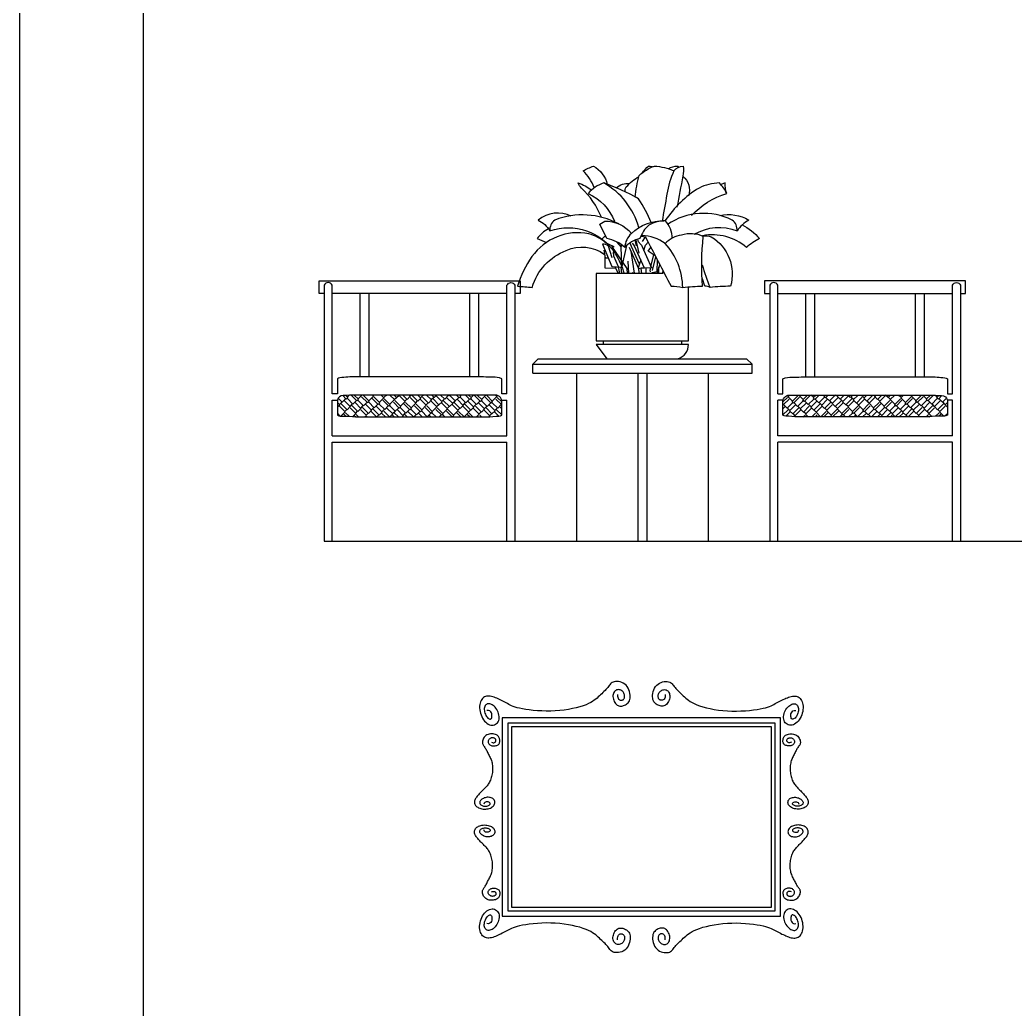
# Model space of a CAD drawing. Header units: inches. Extents: x 10 to 52.5, y 12.2 to 37.
# Drawn here: x 31.502 to 34.224, y 15.698 to 18.404 of the extents above; entities that cross this region are included whole.
import ezdxf

# ---------------------------------------------------------------- set-up
doc = ezdxf.new("R2010")
doc.units = ezdxf.units.IN
doc.header["$MEASUREMENT"] = 0
for name, color, linetype in [('02', 2, 'Continuous'), ('1', 1, 'Continuous'), ('8', 8, 'Continuous'), ('kadrbm', 4, 'Continuous')]:
    doc.layers.add(name, color=color, linetype=linetype)

# ---------------------------------------------------------------- blocks, each defined once
blk = doc.blocks.new('kadrbm')
at = {"layer": 'kadrbm', "color": 4}
blk.add_lwpolyline([(0, 0), (0, 24.7972), (21, 24.7972), (21, 0), (0, 0)], close=True, dxfattribs=at)
blk.add_lwpolyline([(20.6631, 0.3257), (20.6631, 24.4603), (0.3369, 24.4603), (0.3369, 0.3257), (20.6631, 0.3257)], dxfattribs=at)

msp = doc.modelspace()

# ---------------------------------------------------------------- hatches: boundary and pattern name
at = {"layer": '8'}
h = msp.add_hatch(dxfattribs=at)
h.set_pattern_fill('AR-RSHKE', color=256, scale=0.002, angle=45, style=0)
h.set_pattern_definition([(45, (126.287487, 15.887336), (0.019091883, 0.0530330086), [0.012, -0.01, 0.014, -0.006, 0.018, -0.008]), (45, (126.295265, 15.896528), (0.019091883, 0.0530330086), [0.01, -0.038, 0.008, -0.012]), (45, (126.314004, 15.91173), (0.019091883, 0.0530330086), [0.006, -0.062]), (135, (126.287487, 15.887336), (-0.028991378, 0.0049497475), [0.023, -0.073]), (135, (126.295972, 15.895821), (-0.028991378, 0.0049497475), [0.0225, -0.0735]), (135, (126.303043, 15.902892), (-0.028991378, 0.0049497475), [0.021, -0.075]), (135, (126.314004, 15.91173), (-0.028991378, 0.0049497475), [0.023, -0.073]), (135, (126.318246, 15.915973), (-0.028991378, 0.0049497475), [0.023, -0.073]), (135, (126.329914, 15.929762), (-0.028991378, 0.0049497475), [0.022, -0.074])])
h.paths.add_polyline_path([(32.77, 17.318, 0.031459), (32.8042, 17.3197, 0.126293), (32.82, 17.323), (32.82, 17.3642, 0.401964), (32.795, 17.3772), (32.77, 17.3778), (32.4202, 17.3778, 0.015625), (32.386, 17.3763, 0.392327), (32.3702, 17.3642), (32.3702, 17.323, 0.126293), (32.386, 17.3197, -0.047546), (32.4202, 17.318), (32.4852, 17.318)])
h = msp.add_hatch(dxfattribs=at)
h.set_pattern_fill('AR-RSHKE', color=256, scale=0.002, angle=45, style=0)
h.set_pattern_definition([(135, (-59.878513, 15.887336), (-0.019091883, 0.0530330086), [0.012, -0.01, 0.014, -0.006, 0.018, -0.008]), (135, (-59.88629, 15.896528), (-0.019091883, 0.0530330086), [0.01, -0.038, 0.008, -0.012]), (135, (-59.90503, 15.91173), (-0.019091883, 0.0530330086), [0.006, -0.062]), (45, (-59.878513, 15.887336), (0.028991378, 0.0049497475), [0.023, -0.073]), (45, (-59.886998, 15.895821), (0.028991378, 0.0049497475), [0.0225, -0.0735]), (45, (-59.89407, 15.902892), (0.028991378, 0.0049497475), [0.021, -0.075]), (45, (-59.90503, 15.91173), (0.028991378, 0.0049497475), [0.023, -0.073]), (45, (-59.909272, 15.915973), (0.028991378, 0.0049497475), [0.023, -0.073]), (45, (-59.92094, 15.929762), (0.028991378, 0.0049497475), [0.022, -0.074])])
h.paths.add_polyline_path([(33.9238, 17.318), (33.9888, 17.318, -0.047546), (34.023, 17.3197, 0.126293), (34.0388, 17.323), (34.0388, 17.3642, 0.392327), (34.023, 17.3763, 0.015625), (33.9888, 17.3778), (33.639, 17.3778), (33.614, 17.3772, 0.401964), (33.589, 17.3642), (33.589, 17.323, 0.126293), (33.6048, 17.3197, 0.031459), (33.639, 17.318)])

# ---------------------------------------------------------------- linework, layer by layer
at = {"layer": '02'}
for p, q in [((33.1938, 17.7967), (33.1922, 17.8041)), ((33.2126, 17.8108), (33.2036, 17.7981)), ((33.1702, 17.7944), (33.1761, 17.7804)), ((33.1964, 17.7357), (33.1746, 17.784)), ((33.1763, 17.7929), (33.1829, 17.7853)), ((33.2103, 17.7249), (33.1829, 17.7853)), ((33.1841, 17.8011), (33.1877, 17.7859)), ((33.1867, 17.8011), (33.1947, 17.7659)), ((33.2034, 17.7103), (33.2015, 17.7241)), ((32.4326, 17.4276), (32.4326, 17.6554)), ((32.4576, 17.4276), (32.4576, 17.6554)), ((32.7326, 17.4276), (32.7326, 17.6554)), ((32.7576, 17.4276), (32.7576, 17.6554)), ((33.6514, 17.4276), (33.6514, 17.6554)), ((33.6764, 17.4276), (33.6764, 17.6554)), ((33.9514, 17.4276), (33.9514, 17.6554)), ((33.9764, 17.4276), (33.9764, 17.6554)), ((33.0978, 17.5163), (33.0978, 17.526)), ((33.3112, 17.526), (33.3112, 17.5163)), ((32.9195, 17.4773), (32.9045, 17.4623)), ((32.9195, 17.4773), (33.4895, 17.4773)), ((33.5045, 17.4623), (33.4895, 17.4773)), ((32.9045, 17.4623), (33.5045, 17.4623)), ((32.9045, 17.4373), (32.9045, 17.4623)), ((33.5045, 17.4373), (33.5045, 17.4623)), ((32.9045, 17.4373), (33.5045, 17.4373)), ((33.0245, 17.4373), (33.0245, 16.9778)), ((33.1925, 17.4373), (33.1925, 16.9778)), ((33.2165, 17.4373), (33.2165, 16.9778)), ((33.3845, 17.4373), (33.3845, 16.9778)), ((32.356, 17.3642), (32.3702, 17.3642)), ((32.82, 17.3642), (32.8342, 17.3642)), ((33.589, 17.3642), (33.5748, 17.3642)), ((34.053, 17.3642), (34.0388, 17.3642)), ((32.356, 17.2666), (32.8342, 17.2666)), ((34.053, 17.2666), (33.5748, 17.2666)), ((32.356, 17.2492), (32.8342, 17.2492)), ((34.053, 17.2492), (33.5748, 17.2492))]:
    msp.add_line(p, q, dxfattribs=at)
for points in [[(33.0731, 17.9453, 0.097118), (33.0425, 17.9915, -0.027491), (33.0704, 18.0042, -0.214298), (33.1086, 17.9542, 4.426627)], [(33.1848, 17.9191, -0.04236), (33.196, 17.9784, -0.103023), (33.2375, 18.0042, -0.079013), (33.2908, 17.9915, -0.220368), (33.3165, 18.0042, -0.087113), (33.3154, 17.9768, 0.003787), (33.2992, 17.8921, 25.1617)], [(33.2036, 17.985, -0.067123), (33.2213, 18.0042, -0.031944), (33.2344, 18.0023)], [(33.2755, 17.9969, -0.120546), (33.3003, 18.0042, -0.807372), (33.3014, 18.0002, 0.038825)], [(33.1582, 17.9326, -0.233094), (33.1605, 17.9472, -0.08596), (33.1955, 17.9755, 1.114338)], [(33.2908, 17.9915, 0.064471), (33.2714, 17.9269, -0.006019), (33.2584, 17.8537, -0.007995)], [(33.3154, 17.9768, -0.302655), (33.3311, 17.9231, -1.802764)], [(33.0923, 17.8643, 0.108715), (33.0378, 17.944, -0.130874), (33.029, 17.958, -0.086562), (33.0649, 17.9385, 0.249348)], [(33.2289, 17.8496, 0.049551), (33.1941, 17.9143, 0.046731), (33.0989, 17.958, 0.134503), (33.0564, 17.9295, -0.191093), (33.1282, 17.8532, -0.941972)], [(33.1331, 17.9445, -0.221606), (33.169, 17.9561, -0.221606)], [(33.3389, 17.8687, -0.130581), (33.4352, 17.9295, 0.071126), (33.4155, 17.958, 0.115374), (33.3596, 17.944, 0.11206), (33.2673, 17.8549, -0.092752)], [(33.4352, 17.9295, -0.100028), (33.4313, 17.958), (33.4199, 17.954)], [(33.0098, 17.867, 0.289827), (32.9192, 17.8566, -0.144007), (32.9513, 17.8267, -0.252484)], [(33.1398, 17.8461, 0.215719), (32.9648, 17.8566, 0.250339), (32.9513, 17.8267, -0.351444), (33.1299, 17.765, -0.070555), (33.1544, 17.7103, -1.379477)], [(33.3463, 17.8176, -0.234846), (33.4637, 17.8267, 0.255788), (33.4504, 17.8566, 0.267176), (33.2736, 17.8448, 0.751727)], [(33.4161, 17.8692, -0.186322), (33.496, 17.8566, 0.121706), (33.4637, 17.8267)], [(32.9473, 17.8324, 0.117559), (32.9167, 17.8057, -0.048429), (32.9416, 17.7951, -0.048429)], [(33.2863, 17.8062, 0.175324), (33.2673, 17.8549, 0.123902), (33.2223, 17.8425, 0.139223), (33.1976, 17.8057, 0.151556), (33.1563, 17.7815, 0.148218), (33.1077, 17.8057), (33.0879, 17.8454), (33.1014, 17.8539, -0.22625), (33.1744, 17.8201, -0.198264), (33.2646, 17.8545, 145.692278)], [(33.4772, 17.8431, -0.107279), (33.5249, 17.8057, 0.070153), (33.4894, 17.7815, 0.228072), (33.3693, 17.8138, 7.158764)], [(33.1039, 17.7943, 0.109188), (33.0585, 17.819, 0.297604), (32.9025, 17.7564, 0.080538), (32.8633, 17.6755, -0.014048), (32.9034, 17.6721, -0.236059), (32.9962, 17.7734, -0.270485), (33.1012, 17.7627, -1.696164)], [(33.0942, 17.8051, -0.054719), (33.1037, 17.8134, -1.913558)], [(33.2023, 17.8127), (33.2128, 17.8108, 0.001896), (33.2832, 17.6755, -0.080823), (33.315, 17.6721, -0.028625), (33.3691, 17.6755, -0.047915), (33.3712, 17.8115, 0.190915), (33.3117, 17.815, 0.175855), (33.2671, 17.7924, 0.138664), (33.2034, 17.8144, 1.071374)], [(33.3693, 17.8138, -0.06374), (33.3931, 17.8108, -0.338452), (33.4455, 17.6755, 0.023718), (33.3896, 17.6721, 0.152127), (33.3756, 17.6755), (33.3686, 17.6953)], [(33.1117, 17.7855, 0.188791), (33.0955, 17.7905), (33.121, 17.7297), (33.1461, 17.7278)], [(32.356, 17.3814), (32.356, 17.6788, 0.605542), (32.3342, 17.6788), (32.3342, 16.9778)], [(32.8342, 17.3814), (32.8342, 17.6788, -0.605542), (32.856, 17.6788), (32.856, 16.9778)], [(33.5748, 17.3814), (33.5748, 17.6788, 0.605542), (33.553, 17.6788), (33.553, 16.9778)], [(34.053, 17.3814), (34.053, 17.6788, -0.605542), (34.0748, 17.6788), (34.0748, 16.9778)], [(33.3015, 17.4773, 0.337339), (33.3307, 17.5163), (33.0784, 17.5163), (33.1075, 17.4773)], [(32.8342, 17.3814), (32.82, 17.3814), (32.82, 17.4226, 0.126293), (32.795, 17.4268, -0.058466), (32.77, 17.4276), (32.4202, 17.4276, 0.032775), (32.3768, 17.425, 0.112171), (32.3702, 17.4226), (32.3702, 17.3814), (32.356, 17.3814)], [(33.5748, 17.3814), (33.589, 17.3814), (33.589, 17.4226, -0.126293), (33.614, 17.4268, 0.058466), (33.639, 17.4276), (33.9888, 17.4276, -0.032775), (34.0322, 17.425, -0.112171), (34.0388, 17.4226), (34.0388, 17.3814), (34.053, 17.3814)], [(32.82, 17.3642, 0.401964), (32.795, 17.3772), (32.77, 17.3778), (32.4202, 17.3778, 0.015625), (32.386, 17.3763, 0.392327), (32.3702, 17.3642)], [(33.589, 17.3642, -0.401964), (33.614, 17.3772), (33.639, 17.3778), (33.9888, 17.3778, -0.015625), (34.023, 17.3763, -0.392327), (34.0388, 17.3642)], [(32.3702, 17.3642), (32.3702, 17.323, 0.126293), (32.386, 17.3197, -0.047546), (32.4202, 17.318), (32.77, 17.318)], [(32.77, 17.318, 0.031459), (32.8042, 17.3197, 0.126293), (32.82, 17.323), (32.82, 17.3642)], [(33.9888, 17.318), (33.639, 17.318, -0.031459), (33.6048, 17.3197, -0.126293), (33.589, 17.323), (33.589, 17.3642)], [(34.0388, 17.3642), (34.0388, 17.323, -0.126293), (34.023, 17.3197, 0.047546), (33.9888, 17.318)]]:
    msp.add_lwpolyline(points, format="xyb", dxfattribs=at)
for points in [[(33.1027, 17.7954), (33.125, 17.7849), (33.1276, 17.7823)], [(33.1219, 17.7528), (33.1117, 17.7855)], [(33.1641, 17.7103), (33.163, 17.724), (33.1214, 17.7855)], [(33.1335, 17.7973), (33.1468, 17.7823)], [(33.148, 17.7259), (33.1468, 17.7849), (33.1487, 17.788)], [(33.148, 17.7259), (33.1617, 17.7867)], [(33.1681, 17.7821), (33.1932, 17.726)], [(33.1922, 17.7984), (33.2019, 17.7878), (33.2297, 17.726), (33.2103, 17.7249), (33.2012, 17.7251), (33.1936, 17.723)], [(33.2086, 17.773), (33.2133, 17.7878), (33.2204, 17.7962)], [(33.2399, 17.7583), (33.2202, 17.7713), (33.2278, 17.7817)], [(33.0993, 17.7745), (33.1027, 17.7536), (33.1111, 17.7534)], [(33.1018, 17.7601), (33.1018, 17.726), (33.1314, 17.7249)], [(33.143, 17.7103), (33.139, 17.7285), (33.1267, 17.7578), (33.1255, 17.7697)], [(33.1729, 17.7716), (33.1818, 17.7116), (33.177, 17.7118)], [(33.2281, 17.7291), (33.2361, 17.7616), (33.2375, 17.7631)], [(33.2319, 17.7184), (33.2414, 17.7555)], [(33.1295, 17.7291), (33.1385, 17.7103)], [(33.148, 17.7103), (33.1461, 17.7278)], [(33.1675, 17.7103), (33.1654, 17.7439)], [(33.2002, 17.7473), (33.1932, 17.726), (33.1957, 17.7103)], [(33.2152, 17.7103), (33.2152, 17.7251)], [(33.2264, 17.7149), (33.2259, 17.7196), (33.2274, 17.7259)], [(33.2314, 17.7103), (33.2316, 17.7131), (33.2454, 17.7154), (33.246, 17.7466)], [(33.2454, 17.7103), (33.2527, 17.734)], [(33.25, 17.7103), (33.2494, 17.7276)], [(33.2618, 17.7103), (33.0784, 17.7103), (33.0784, 17.526), (33.3307, 17.526), (33.3307, 17.6738)], [(33.2599, 17.7103), (33.2612, 17.7177)], [(32.3342, 17.6554), (32.3202, 17.6554), (32.3202, 17.6902), (32.87, 17.6902)], [(32.87, 17.6902), (32.87, 17.6554), (32.856, 17.6554)], [(34.0888, 17.6902), (33.539, 17.6902), (33.539, 17.6554), (33.553, 17.6554)], [(34.0748, 17.6554), (34.0888, 17.6554), (34.0888, 17.6902)], [(32.8342, 17.6554), (32.356, 17.6554)], [(33.5748, 17.6554), (34.053, 17.6554)], [(32.356, 17.2666), (32.356, 17.3642)], [(32.8342, 17.2666), (32.8342, 17.3642)], [(33.5748, 17.2666), (33.5748, 17.3642)], [(34.053, 17.2666), (34.053, 17.3642)], [(32.356, 16.9778), (32.356, 17.2492)], [(32.8342, 16.9778), (32.8342, 17.2492)], [(33.5748, 16.9778), (33.5748, 17.2492)], [(34.053, 16.9778), (34.053, 17.2492)], [(33.1367, 16.5589), (33.1366, 16.5546), (33.137, 16.5511), (33.1379, 16.5484), (33.1391, 16.5463), (33.1407, 16.5448), (33.1424, 16.5438), (33.1441, 16.5433), (33.1459, 16.543), (33.1476, 16.543), (33.1491, 16.5433), (33.1506, 16.5438), (33.1518, 16.5445), (33.153, 16.5455), (33.1539, 16.5466), (33.1547, 16.548), (33.1553, 16.5497), (33.1557, 16.5515), (33.1559, 16.5535), (33.1559, 16.5556), (33.1556, 16.5578), (33.155, 16.5599), (33.1542, 16.5621), (33.1531, 16.5641), (33.1517, 16.566), (33.1499, 16.5677), (33.1479, 16.5691), (33.1457, 16.5703), (33.1434, 16.5712), (33.141, 16.5718), (33.1385, 16.572), (33.1361, 16.5718), (33.1338, 16.5712), (33.1316, 16.5701), (33.1297, 16.5686), (33.128, 16.5667), (33.1265, 16.5644), (33.1254, 16.5619), (33.1245, 16.5591), (33.1241, 16.5561), (33.124, 16.5529), (33.1243, 16.5496), (33.1251, 16.5463), (33.1262, 16.543), (33.1276, 16.5398), (33.1293, 16.5368), (33.1312, 16.5341), (33.1333, 16.5318), (33.1355, 16.5299), (33.1379, 16.5285), (33.1403, 16.5275), (33.1428, 16.5271), (33.1454, 16.527), (33.148, 16.5272), (33.1507, 16.5278), (33.1533, 16.5286), (33.1559, 16.5297), (33.1585, 16.5309), (33.1609, 16.5324), (33.1633, 16.5341), (33.1654, 16.5362), (33.1673, 16.5386), (33.1689, 16.5414), (33.1701, 16.5446), (33.1709, 16.5483), (33.1712, 16.5525), (33.1711, 16.5571), (33.1705, 16.5619), (33.1694, 16.5668), (33.1678, 16.5716), (33.1657, 16.5762), (33.1631, 16.5805), (33.1599, 16.5842), (33.1563, 16.5874), (33.1523, 16.5899), (33.148, 16.5918), (33.1436, 16.5932), (33.1392, 16.594), (33.135, 16.5944), (33.131, 16.5942), (33.1274, 16.5937), (33.1244, 16.5927), (33.1218, 16.5913), (33.1195, 16.5896), (33.1175, 16.5876), (33.1156, 16.5854), (33.1137, 16.5831), (33.1118, 16.5805), (33.1098, 16.5779), (33.1075, 16.5752), (33.105, 16.5725), (33.1023, 16.5697), (33.0994, 16.5668), (33.0965, 16.5639), (33.0934, 16.561), (33.0902, 16.558), (33.0871, 16.555), (33.0839, 16.552), (33.0806, 16.5489), (33.077, 16.5459), (33.073, 16.5428), (33.0685, 16.5397), (33.0633, 16.5367), (33.0573, 16.5337), (33.0504, 16.5307), (33.0424, 16.5278), (33.0335, 16.525), (33.0238, 16.5224), (33.0134, 16.5201), (33.0023, 16.5179), (32.9907, 16.5162), (32.9787, 16.5148), (32.9664, 16.5138), (32.954, 16.5133), (32.9415, 16.5133), (32.9293, 16.5136), (32.9173, 16.5143), (32.9059, 16.5153), (32.8952, 16.5165), (32.8853, 16.5179), (32.8765, 16.5194), (32.8688, 16.521), (32.8621, 16.5226), (32.8564, 16.5244), (32.8514, 16.5262), (32.8469, 16.528), (32.8429, 16.5299), (32.8392, 16.5318), (32.8356, 16.5337), (32.832, 16.5357), (32.8283, 16.5376), (32.8246, 16.5396), (32.8209, 16.5415), (32.8173, 16.5433), (32.8136, 16.5451), (32.8099, 16.5469), (32.8062, 16.5485), (32.8025, 16.55), (32.7989, 16.5514), (32.7953, 16.5526), (32.7918, 16.5535), (32.7883, 16.5542), (32.7849, 16.5545), (32.7816, 16.5545), (32.7785, 16.5541), (32.7755, 16.5532), (32.7726, 16.5519), (32.7699, 16.5501), (32.7675, 16.548), (32.7653, 16.5454), (32.7634, 16.5424), (32.7618, 16.539), (32.7606, 16.5353), (32.7598, 16.5311), (32.7594, 16.5267), (32.7594, 16.522), (32.7597, 16.5172), (32.7605, 16.5124), (32.7616, 16.5075), (32.7631, 16.5028), (32.765, 16.4982), (32.7673, 16.4938), (32.7699, 16.4898), (32.7728, 16.4862), (32.7759, 16.4829), (32.7792, 16.4801), (32.7826, 16.4779), (32.7861, 16.4762), (32.7896, 16.4751), (32.7932, 16.4747), (32.7966, 16.475), (32.7999, 16.4758), (32.8029, 16.4772), (32.8057, 16.4791), (32.8081, 16.4815), (32.8101, 16.4843), (32.8116, 16.4874), (32.8125, 16.4909), (32.8129, 16.4946), (32.8129, 16.4985), (32.8123, 16.5024), (32.8114, 16.5064), (32.8101, 16.5104), (32.8084, 16.5142), (32.8064, 16.5178), (32.8041, 16.5211), (32.8015, 16.5241), (32.7988, 16.5267), (32.796, 16.529), (32.7932, 16.5308), (32.7903, 16.5322), (32.7875, 16.5331), (32.7848, 16.5335), (32.7823, 16.5334), (32.78, 16.5328), (32.778, 16.5317), (32.7762, 16.5302), (32.7747, 16.5283), (32.7735, 16.526), (32.7726, 16.5235), (32.7721, 16.5207), (32.772, 16.5176), (32.7723, 16.5144), (32.7729, 16.5111), (32.7738, 16.5078), (32.775, 16.5046), (32.7763, 16.5016), (32.7779, 16.4989), (32.7796, 16.4964), (32.7815, 16.4944), (32.7834, 16.4929), (32.7853, 16.4918), (32.7872, 16.4913), (32.7889, 16.4914), (32.7904, 16.4921), (32.7916, 16.4935), (32.7925, 16.4957), (32.793, 16.4985), (32.7931, 16.5019), (32.7926, 16.5054), (32.7915, 16.5088), (32.7897, 16.5117), (32.7871, 16.514), (32.7837, 16.5152), (32.7795, 16.5151)], [(33.2669, 16.5589), (33.2671, 16.5546), (33.2666, 16.5511), (33.2657, 16.5484), (33.2645, 16.5463), (33.263, 16.5448), (33.2613, 16.5438), (33.2595, 16.5433), (33.2577, 16.543), (33.256, 16.543), (33.2545, 16.5433), (33.2531, 16.5438), (33.2518, 16.5445), (33.2507, 16.5455), (33.2497, 16.5466), (33.2489, 16.548), (33.2483, 16.5497), (33.2479, 16.5515), (33.2477, 16.5535), (33.2477, 16.5556), (33.248, 16.5578), (33.2486, 16.5599), (33.2494, 16.5621), (33.2505, 16.5641), (33.2519, 16.566), (33.2537, 16.5677), (33.2557, 16.5691), (33.2579, 16.5703), (33.2602, 16.5712), (33.2627, 16.5718), (33.2651, 16.572), (33.2675, 16.5718), (33.2698, 16.5712), (33.272, 16.5701), (33.2739, 16.5686), (33.2756, 16.5667), (33.2771, 16.5644), (33.2783, 16.5619), (33.2791, 16.5591), (33.2796, 16.5561), (33.2796, 16.5529), (33.2793, 16.5496), (33.2785, 16.5463), (33.2774, 16.543), (33.276, 16.5398), (33.2743, 16.5368), (33.2724, 16.5341), (33.2703, 16.5318), (33.2681, 16.5299), (33.2657, 16.5285), (33.2633, 16.5275), (33.2608, 16.5271), (33.2582, 16.527), (33.2556, 16.5272), (33.253, 16.5278), (33.2503, 16.5286), (33.2477, 16.5297), (33.2452, 16.5309), (33.2427, 16.5324), (33.2403, 16.5341), (33.2382, 16.5362), (33.2363, 16.5386), (33.2347, 16.5414), (33.2335, 16.5446), (33.2327, 16.5483), (33.2324, 16.5525), (33.2325, 16.5571), (33.2331, 16.5619), (33.2342, 16.5668), (33.2358, 16.5716), (33.2379, 16.5762), (33.2406, 16.5805), (33.2437, 16.5842), (33.2473, 16.5874), (33.2513, 16.5899), (33.2556, 16.5918), (33.26, 16.5932), (33.2644, 16.594), (33.2686, 16.5944), (33.2726, 16.5942), (33.2762, 16.5937), (33.2792, 16.5927), (33.2819, 16.5913), (33.2841, 16.5896), (33.2862, 16.5876), (33.2881, 16.5854), (33.2899, 16.5831), (33.2918, 16.5805), (33.2939, 16.5779), (33.2961, 16.5752), (33.2986, 16.5725), (33.3013, 16.5697), (33.3042, 16.5668), (33.3072, 16.5639), (33.3102, 16.561), (33.3134, 16.558), (33.3165, 16.555), (33.3197, 16.552), (33.3231, 16.5489), (33.3267, 16.5459), (33.3306, 16.5428), (33.3352, 16.5397), (33.3404, 16.5367), (33.3463, 16.5337), (33.3533, 16.5307), (33.3612, 16.5278), (33.3701, 16.525), (33.3798, 16.5224), (33.3903, 16.5201), (33.4013, 16.5179), (33.4129, 16.5162), (33.4249, 16.5148), (33.4372, 16.5138), (33.4496, 16.5133), (33.4621, 16.5133), (33.4743, 16.5136), (33.4863, 16.5143), (33.4977, 16.5153), (33.5084, 16.5165), (33.5183, 16.5179), (33.5271, 16.5194), (33.5348, 16.521), (33.5415, 16.5226), (33.5472, 16.5244), (33.5523, 16.5262), (33.5567, 16.528), (33.5607, 16.5299), (33.5644, 16.5318), (33.568, 16.5337), (33.5717, 16.5357), (33.5753, 16.5376), (33.579, 16.5396), (33.5827, 16.5415), (33.5864, 16.5433), (33.5901, 16.5451), (33.5938, 16.5469), (33.5974, 16.5485), (33.6011, 16.55), (33.6047, 16.5514), (33.6083, 16.5526), (33.6119, 16.5535), (33.6153, 16.5542), (33.6187, 16.5545), (33.622, 16.5545), (33.6251, 16.5541), (33.6282, 16.5532), (33.631, 16.5519), (33.6337, 16.5501), (33.6362, 16.548), (33.6383, 16.5454), (33.6402, 16.5424), (33.6418, 16.539), (33.643, 16.5353), (33.6438, 16.5311), (33.6442, 16.5267), (33.6443, 16.522), (33.6439, 16.5172), (33.6431, 16.5124), (33.642, 16.5075), (33.6405, 16.5028), (33.6386, 16.4982), (33.6363, 16.4938), (33.6337, 16.4898), (33.6308, 16.4862), (33.6277, 16.4829), (33.6244, 16.4801), (33.621, 16.4779), (33.6175, 16.4762), (33.614, 16.4751), (33.6105, 16.4747), (33.607, 16.475), (33.6038, 16.4758), (33.6007, 16.4772), (33.598, 16.4791), (33.5955, 16.4815), (33.5936, 16.4843), (33.5921, 16.4874), (33.5911, 16.4909), (33.5907, 16.4946), (33.5908, 16.4985), (33.5913, 16.5024), (33.5922, 16.5064), (33.5936, 16.5104), (33.5952, 16.5142), (33.5973, 16.5178), (33.5996, 16.5211), (33.6021, 16.5241), (33.6048, 16.5267), (33.6076, 16.529), (33.6105, 16.5308), (33.6133, 16.5322), (33.6161, 16.5331), (33.6188, 16.5335), (33.6213, 16.5334), (33.6236, 16.5328), (33.6256, 16.5317), (33.6274, 16.5302), (33.6289, 16.5283), (33.6301, 16.526), (33.631, 16.5235), (33.6315, 16.5207), (33.6316, 16.5176), (33.6313, 16.5144), (33.6307, 16.5111), (33.6298, 16.5078), (33.6287, 16.5046), (33.6273, 16.5016), (33.6257, 16.4989), (33.624, 16.4964), (33.6221, 16.4944), (33.6202, 16.4929), (33.6183, 16.4918), (33.6165, 16.4913), (33.6147, 16.4914), (33.6132, 16.4921), (33.612, 16.4935), (33.6111, 16.4957), (33.6106, 16.4985), (33.6105, 16.5019), (33.611, 16.5054), (33.6122, 16.5088), (33.6139, 16.5117), (33.6165, 16.514), (33.6199, 16.5152), (33.6242, 16.5151)], [(32.7914, 16.4281), (32.7942, 16.4271), (32.7965, 16.4267), (32.7985, 16.4268), (32.8001, 16.4272), (32.8014, 16.4279), (32.8024, 16.4288), (32.8031, 16.4298), (32.8036, 16.431), (32.8039, 16.4321), (32.8041, 16.4331), (32.804, 16.4342), (32.8038, 16.4351), (32.8034, 16.4361), (32.8028, 16.4369), (32.8021, 16.4377), (32.8011, 16.4385), (32.8, 16.4391), (32.7988, 16.4396), (32.7974, 16.44), (32.7959, 16.4402), (32.7944, 16.4403), (32.7928, 16.4402), (32.7912, 16.4399), (32.7897, 16.4393), (32.7883, 16.4385), (32.7869, 16.4375), (32.7857, 16.4363), (32.7846, 16.4349), (32.7838, 16.4335), (32.7831, 16.4319), (32.7828, 16.4303), (32.7828, 16.4286), (32.783, 16.427), (32.7836, 16.4254), (32.7845, 16.4239), (32.7857, 16.4225), (32.7872, 16.4213), (32.7888, 16.4202), (32.7907, 16.4193), (32.7928, 16.4186), (32.795, 16.4181), (32.7973, 16.418), (32.7997, 16.418), (32.8021, 16.4183), (32.8044, 16.4188), (32.8065, 16.4195), (32.8085, 16.4204), (32.8102, 16.4215), (32.8115, 16.4228), (32.8126, 16.4242), (32.8135, 16.4258), (32.814, 16.4274), (32.8144, 16.4292), (32.8145, 16.431), (32.8145, 16.4329), (32.8143, 16.4348), (32.814, 16.4368), (32.8136, 16.4387), (32.8129, 16.4406), (32.812, 16.4424), (32.8108, 16.4441), (32.8093, 16.4457), (32.8074, 16.4471), (32.8051, 16.4484), (32.8024, 16.4494), (32.7994, 16.4503), (32.7962, 16.4508), (32.7927, 16.4511), (32.7893, 16.451), (32.7858, 16.4505), (32.7825, 16.4497), (32.7794, 16.4484), (32.7766, 16.4466), (32.7742, 16.4445), (32.7721, 16.4421), (32.7703, 16.4395), (32.7689, 16.4368), (32.7678, 16.434), (32.7671, 16.4314), (32.7668, 16.429), (32.7668, 16.4268), (32.7672, 16.4248), (32.7678, 16.4229), (32.7687, 16.4212), (32.7698, 16.4195), (32.771, 16.4179), (32.7722, 16.4161), (32.7736, 16.4142), (32.7749, 16.4122), (32.7762, 16.41), (32.7775, 16.4077), (32.7787, 16.4053), (32.78, 16.4027), (32.7813, 16.4001), (32.7827, 16.3975), (32.784, 16.3948), (32.7854, 16.3921), (32.7867, 16.3894), (32.788, 16.3866), (32.7893, 16.3838), (32.7905, 16.3809), (32.7916, 16.3779), (32.7926, 16.3747), (32.7934, 16.3714), (32.794, 16.368), (32.7945, 16.3644), (32.7948, 16.3607), (32.7949, 16.357), (32.7949, 16.3532), (32.7946, 16.3494), (32.7943, 16.3456), (32.7937, 16.3419), (32.7931, 16.3382), (32.7922, 16.3347), (32.7913, 16.3313), (32.7902, 16.328), (32.789, 16.3248), (32.7876, 16.3217), (32.7862, 16.3189), (32.7847, 16.3162), (32.7831, 16.3136), (32.7814, 16.3113), (32.7796, 16.309), (32.7778, 16.3069), (32.7759, 16.3048), (32.774, 16.3028), (32.772, 16.3008), (32.7701, 16.2989), (32.768, 16.2969), (32.766, 16.2949), (32.764, 16.2929), (32.762, 16.2908), (32.7601, 16.2888), (32.7582, 16.2867), (32.7563, 16.2846), (32.7545, 16.2826), (32.7528, 16.2805), (32.7511, 16.2783), (32.7496, 16.2762), (32.7483, 16.2741), (32.7472, 16.272), (32.7463, 16.2698), (32.7457, 16.2677), (32.7453, 16.2655), (32.7453, 16.2634), (32.7456, 16.2612), (32.7462, 16.2591), (32.7471, 16.2571), (32.7484, 16.2551), (32.7499, 16.2533), (32.7519, 16.2516), (32.7541, 16.2501), (32.7566, 16.2487), (32.7595, 16.2475), (32.7625, 16.2466), (32.7657, 16.2459), (32.7691, 16.2454), (32.7725, 16.2452), (32.7759, 16.2452), (32.7793, 16.2456), (32.7825, 16.2462), (32.7857, 16.2471), (32.7887, 16.2482), (32.7914, 16.2496), (32.7939, 16.2512), (32.7961, 16.253), (32.7979, 16.255), (32.7993, 16.2571), (32.8002, 16.2593), (32.8007, 16.2616), (32.8008, 16.2639), (32.8005, 16.2662), (32.7998, 16.2684), (32.7988, 16.2704), (32.7974, 16.2723), (32.7956, 16.2739), (32.7935, 16.2752), (32.7912, 16.2762), (32.7886, 16.277), (32.7859, 16.2774), (32.7831, 16.2776), (32.7802, 16.2775), (32.7774, 16.2771), (32.7747, 16.2765), (32.772, 16.2757), (32.7696, 16.2746), (32.7673, 16.2734), (32.7653, 16.272), (32.7635, 16.2705), (32.762, 16.2689), (32.7609, 16.2673), (32.76, 16.2656), (32.7596, 16.2639), (32.7596, 16.2623), (32.7599, 16.2607), (32.7605, 16.2592), (32.7615, 16.2579), (32.7627, 16.2567), (32.7642, 16.2556), (32.766, 16.2547), (32.7679, 16.254), (32.7701, 16.2536), (32.7724, 16.2533), (32.7747, 16.2532), (32.777, 16.2533), (32.7792, 16.2537), (32.7814, 16.2541), (32.7833, 16.2548), (32.785, 16.2556), (32.7864, 16.2565), (32.7875, 16.2576), (32.7882, 16.2587), (32.7885, 16.2598), (32.7883, 16.261), (32.7876, 16.262), (32.7864, 16.2631), (32.7846, 16.264), (32.7824, 16.2647), (32.78, 16.265), (32.7776, 16.265), (32.7753, 16.2644), (32.7733, 16.2632), (32.7718, 16.2612), (32.7711, 16.2584)], [(33.6122, 16.4281), (33.6094, 16.4271), (33.6071, 16.4267), (33.6051, 16.4268), (33.6035, 16.4272), (33.6022, 16.4279), (33.6013, 16.4288), (33.6005, 16.4298), (33.6, 16.431), (33.5997, 16.4321), (33.5995, 16.4331), (33.5996, 16.4342), (33.5998, 16.4351), (33.6002, 16.4361), (33.6008, 16.4369), (33.6015, 16.4377), (33.6025, 16.4385), (33.6036, 16.4391), (33.6049, 16.4396), (33.6062, 16.44), (33.6077, 16.4402), (33.6093, 16.4403), (33.6108, 16.4402), (33.6124, 16.4399), (33.6139, 16.4393), (33.6154, 16.4385), (33.6167, 16.4375), (33.6179, 16.4363), (33.619, 16.4349), (33.6199, 16.4335), (33.6205, 16.4319), (33.6208, 16.4303), (33.6209, 16.4286), (33.6206, 16.427), (33.62, 16.4254), (33.6191, 16.4239), (33.6179, 16.4225), (33.6165, 16.4213), (33.6148, 16.4202), (33.6129, 16.4193), (33.6109, 16.4186), (33.6086, 16.4181), (33.6063, 16.418), (33.6039, 16.418), (33.6016, 16.4183), (33.5993, 16.4188), (33.5971, 16.4195), (33.5952, 16.4204), (33.5935, 16.4215), (33.5921, 16.4228), (33.591, 16.4242), (33.5902, 16.4258), (33.5896, 16.4274), (33.5892, 16.4292), (33.5891, 16.431), (33.5891, 16.4329), (33.5893, 16.4348), (33.5896, 16.4368), (33.59, 16.4387), (33.5907, 16.4406), (33.5916, 16.4424), (33.5928, 16.4441), (33.5943, 16.4457), (33.5962, 16.4471), (33.5985, 16.4484), (33.6012, 16.4494), (33.6042, 16.4503), (33.6075, 16.4508), (33.6109, 16.4511), (33.6144, 16.451), (33.6178, 16.4505), (33.6211, 16.4497), (33.6242, 16.4484), (33.627, 16.4466), (33.6294, 16.4445), (33.6316, 16.4421), (33.6333, 16.4395), (33.6348, 16.4368), (33.6358, 16.434), (33.6365, 16.4314), (33.6369, 16.429), (33.6368, 16.4268), (33.6365, 16.4248), (33.6358, 16.4229), (33.6349, 16.4212), (33.6339, 16.4195), (33.6327, 16.4179), (33.6314, 16.4161), (33.6301, 16.4142), (33.6288, 16.4122), (33.6275, 16.41), (33.6262, 16.4077), (33.6249, 16.4053), (33.6236, 16.4027), (33.6223, 16.4001), (33.621, 16.3975), (33.6196, 16.3948), (33.6183, 16.3921), (33.6169, 16.3894), (33.6156, 16.3866), (33.6143, 16.3838), (33.6131, 16.3809), (33.612, 16.3779), (33.611, 16.3747), (33.6102, 16.3714), (33.6096, 16.368), (33.6091, 16.3644), (33.6088, 16.3607), (33.6087, 16.357), (33.6088, 16.3532), (33.609, 16.3494), (33.6093, 16.3456), (33.6099, 16.3419), (33.6106, 16.3382), (33.6114, 16.3347), (33.6124, 16.3313), (33.6134, 16.328), (33.6147, 16.3248), (33.616, 16.3217), (33.6174, 16.3189), (33.6189, 16.3162), (33.6206, 16.3136), (33.6223, 16.3113), (33.624, 16.309), (33.6258, 16.3069), (33.6277, 16.3048), (33.6296, 16.3028), (33.6316, 16.3008), (33.6336, 16.2989), (33.6356, 16.2969), (33.6376, 16.2949), (33.6396, 16.2929), (33.6416, 16.2908), (33.6435, 16.2888), (33.6455, 16.2867), (33.6473, 16.2846), (33.6491, 16.2826), (33.6509, 16.2805), (33.6525, 16.2783), (33.654, 16.2762), (33.6553, 16.2741), (33.6564, 16.272), (33.6573, 16.2698), (33.658, 16.2677), (33.6583, 16.2655), (33.6583, 16.2634), (33.658, 16.2612), (33.6574, 16.2591), (33.6565, 16.2571), (33.6553, 16.2551), (33.6537, 16.2533), (33.6518, 16.2516), (33.6495, 16.2501), (33.647, 16.2487), (33.6442, 16.2475), (33.6411, 16.2466), (33.6379, 16.2459), (33.6346, 16.2454), (33.6312, 16.2452), (33.6277, 16.2452), (33.6244, 16.2456), (33.6211, 16.2462), (33.6179, 16.2471), (33.6149, 16.2482), (33.6122, 16.2496), (33.6097, 16.2512), (33.6075, 16.253), (33.6057, 16.255), (33.6043, 16.2571), (33.6034, 16.2593), (33.6029, 16.2616), (33.6028, 16.2639), (33.6031, 16.2662), (33.6038, 16.2684), (33.6048, 16.2704), (33.6063, 16.2723), (33.608, 16.2739), (33.6101, 16.2752), (33.6125, 16.2762), (33.615, 16.277), (33.6177, 16.2774), (33.6205, 16.2776), (33.6234, 16.2775), (33.6262, 16.2771), (33.629, 16.2765), (33.6316, 16.2757), (33.634, 16.2746), (33.6363, 16.2734), (33.6383, 16.272), (33.6401, 16.2705), (33.6416, 16.2689), (33.6428, 16.2673), (33.6436, 16.2656), (33.644, 16.2639), (33.644, 16.2623), (33.6437, 16.2607), (33.6431, 16.2592), (33.6422, 16.2579), (33.6409, 16.2567), (33.6394, 16.2556), (33.6377, 16.2547), (33.6357, 16.254), (33.6335, 16.2536), (33.6313, 16.2533), (33.6289, 16.2532), (33.6266, 16.2533), (33.6244, 16.2537), (33.6222, 16.2541), (33.6203, 16.2548), (33.6186, 16.2556), (33.6172, 16.2565), (33.6161, 16.2576), (33.6154, 16.2587), (33.6152, 16.2598), (33.6153, 16.261), (33.616, 16.262), (33.6172, 16.2631), (33.619, 16.264), (33.6212, 16.2647), (33.6236, 16.265), (33.626, 16.265), (33.6283, 16.2644), (33.6303, 16.2632), (33.6318, 16.2612), (33.6326, 16.2584)], [(32.7914, 16.0189), (32.7942, 16.0198), (32.7965, 16.0202), (32.7985, 16.0202), (32.8001, 16.0198), (32.8014, 16.0191), (32.8024, 16.0182), (32.8031, 16.0171), (32.8036, 16.016), (32.8039, 16.0149), (32.8041, 16.0138), (32.804, 16.0128), (32.8038, 16.0118), (32.8034, 16.0109), (32.8028, 16.01), (32.8021, 16.0092), (32.8011, 16.0085), (32.8, 16.0079), (32.7988, 16.0074), (32.7974, 16.007), (32.7959, 16.0067), (32.7944, 16.0066), (32.7928, 16.0068), (32.7912, 16.0071), (32.7897, 16.0076), (32.7883, 16.0084), (32.7869, 16.0095), (32.7857, 16.0107), (32.7846, 16.012), (32.7838, 16.0135), (32.7831, 16.0151), (32.7828, 16.0167), (32.7828, 16.0183), (32.783, 16.0199), (32.7836, 16.0215), (32.7845, 16.023), (32.7857, 16.0244), (32.7872, 16.0257), (32.7888, 16.0268), (32.7907, 16.0277), (32.7928, 16.0284), (32.795, 16.0288), (32.7973, 16.029), (32.7997, 16.0289), (32.8021, 16.0286), (32.8044, 16.0281), (32.8065, 16.0274), (32.8085, 16.0265), (32.8102, 16.0254), (32.8115, 16.0242), (32.8126, 16.0227), (32.8135, 16.0212), (32.814, 16.0195), (32.8144, 16.0178), (32.8145, 16.0159), (32.8145, 16.014), (32.8143, 16.0121), (32.814, 16.0102), (32.8136, 16.0083), (32.8129, 16.0064), (32.812, 16.0046), (32.8108, 16.0029), (32.8093, 16.0013), (32.8074, 15.9998), (32.8051, 15.9986), (32.8024, 15.9975), (32.7994, 15.9967), (32.7962, 15.9961), (32.7927, 15.9959), (32.7893, 15.996), (32.7858, 15.9964), (32.7825, 15.9973), (32.7794, 15.9986), (32.7766, 16.0003), (32.7742, 16.0025), (32.7721, 16.0049), (32.7703, 16.0075), (32.7689, 16.0102), (32.7678, 16.0129), (32.7671, 16.0155), (32.7668, 16.018), (32.7668, 16.0202), (32.7672, 16.0222), (32.7678, 16.024), (32.7687, 16.0257), (32.7698, 16.0274), (32.771, 16.0291), (32.7722, 16.0309), (32.7736, 16.0327), (32.7749, 16.0348), (32.7762, 16.0369), (32.7775, 16.0393), (32.7787, 16.0417), (32.78, 16.0442), (32.7813, 16.0468), (32.7827, 16.0495), (32.784, 16.0521), (32.7854, 16.0548), (32.7867, 16.0576), (32.788, 16.0603), (32.7893, 16.0631), (32.7905, 16.0661), (32.7916, 16.0691), (32.7926, 16.0722), (32.7934, 16.0755), (32.794, 16.079), (32.7945, 16.0825), (32.7948, 16.0862), (32.7949, 16.09), (32.7949, 16.0938), (32.7946, 16.0976), (32.7943, 16.1013), (32.7937, 16.1051), (32.7931, 16.1087), (32.7922, 16.1123), (32.7913, 16.1157), (32.7902, 16.119), (32.789, 16.1222), (32.7876, 16.1252), (32.7862, 16.1281), (32.7847, 16.1308), (32.7831, 16.1333), (32.7814, 16.1357), (32.7796, 16.1379), (32.7778, 16.1401), (32.7759, 16.1421), (32.774, 16.1441), (32.772, 16.1461), (32.7701, 16.1481), (32.768, 16.1501), (32.766, 16.1521), (32.764, 16.1541), (32.762, 16.1561), (32.7601, 16.1582), (32.7582, 16.1602), (32.7563, 16.1623), (32.7545, 16.1644), (32.7528, 16.1665), (32.7511, 16.1686), (32.7496, 16.1707), (32.7483, 16.1729), (32.7472, 16.175), (32.7463, 16.1771), (32.7457, 16.1793), (32.7453, 16.1814), (32.7453, 16.1836), (32.7456, 16.1857), (32.7462, 16.1878), (32.7471, 16.1899), (32.7484, 16.1918), (32.7499, 16.1937), (32.7519, 16.1954), (32.7541, 16.1969), (32.7566, 16.1983), (32.7595, 16.1994), (32.7625, 16.2004), (32.7657, 16.2011), (32.7691, 16.2016), (32.7725, 16.2018), (32.7759, 16.2017), (32.7793, 16.2014), (32.7825, 16.2008), (32.7857, 16.1999), (32.7887, 16.1987), (32.7914, 16.1973), (32.7939, 16.1957), (32.7961, 16.1939), (32.7979, 16.192), (32.7993, 16.1899), (32.8002, 16.1877), (32.8007, 16.1854), (32.8008, 16.183), (32.8005, 16.1808), (32.7998, 16.1786), (32.7988, 16.1765), (32.7974, 16.1747), (32.7956, 16.1731), (32.7935, 16.1718), (32.7912, 16.1707), (32.7886, 16.17), (32.7859, 16.1696), (32.7831, 16.1694), (32.7802, 16.1695), (32.7774, 16.1698), (32.7747, 16.1704), (32.772, 16.1713), (32.7696, 16.1723), (32.7673, 16.1736), (32.7653, 16.175), (32.7635, 16.1765), (32.762, 16.1781), (32.7609, 16.1797), (32.76, 16.1814), (32.7596, 16.183), (32.7596, 16.1847), (32.7599, 16.1862), (32.7605, 16.1877), (32.7615, 16.1891), (32.7627, 16.1903), (32.7642, 16.1914), (32.766, 16.1923), (32.7679, 16.1929), (32.7701, 16.1934), (32.7724, 16.1937), (32.7747, 16.1937), (32.777, 16.1936), (32.7792, 16.1933), (32.7814, 16.1928), (32.7833, 16.1922), (32.785, 16.1914), (32.7864, 16.1904), (32.7875, 16.1894), (32.7882, 16.1883), (32.7885, 16.1871), (32.7883, 16.186), (32.7876, 16.1849), (32.7864, 16.1839), (32.7846, 16.183), (32.7824, 16.1823), (32.78, 16.1819), (32.7776, 16.182), (32.7753, 16.1826), (32.7733, 16.1838), (32.7718, 16.1858), (32.7711, 16.1886)], [(33.6122, 16.0189), (33.6094, 16.0198), (33.6071, 16.0202), (33.6051, 16.0202), (33.6035, 16.0198), (33.6022, 16.0191), (33.6013, 16.0182), (33.6005, 16.0171), (33.6, 16.016), (33.5997, 16.0149), (33.5995, 16.0138), (33.5996, 16.0128), (33.5998, 16.0118), (33.6002, 16.0109), (33.6008, 16.01), (33.6015, 16.0092), (33.6025, 16.0085), (33.6036, 16.0079), (33.6049, 16.0074), (33.6062, 16.007), (33.6077, 16.0067), (33.6093, 16.0066), (33.6108, 16.0068), (33.6124, 16.0071), (33.6139, 16.0076), (33.6154, 16.0084), (33.6167, 16.0095), (33.6179, 16.0107), (33.619, 16.012), (33.6199, 16.0135), (33.6205, 16.0151), (33.6208, 16.0167), (33.6209, 16.0183), (33.6206, 16.0199), (33.62, 16.0215), (33.6191, 16.023), (33.6179, 16.0244), (33.6165, 16.0257), (33.6148, 16.0268), (33.6129, 16.0277), (33.6109, 16.0284), (33.6086, 16.0288), (33.6063, 16.029), (33.6039, 16.0289), (33.6016, 16.0286), (33.5993, 16.0281), (33.5971, 16.0274), (33.5952, 16.0265), (33.5935, 16.0254), (33.5921, 16.0242), (33.591, 16.0227), (33.5902, 16.0212), (33.5896, 16.0195), (33.5892, 16.0178), (33.5891, 16.0159), (33.5891, 16.014), (33.5893, 16.0121), (33.5896, 16.0102), (33.59, 16.0083), (33.5907, 16.0064), (33.5916, 16.0046), (33.5928, 16.0029), (33.5943, 16.0013), (33.5962, 15.9998), (33.5985, 15.9986), (33.6012, 15.9975), (33.6042, 15.9967), (33.6075, 15.9961), (33.6109, 15.9959), (33.6144, 15.996), (33.6178, 15.9964), (33.6211, 15.9973), (33.6242, 15.9986), (33.627, 16.0003), (33.6294, 16.0025), (33.6316, 16.0049), (33.6333, 16.0075), (33.6348, 16.0102), (33.6358, 16.0129), (33.6365, 16.0155), (33.6369, 16.018), (33.6368, 16.0202), (33.6365, 16.0222), (33.6358, 16.024), (33.6349, 16.0257), (33.6339, 16.0274), (33.6327, 16.0291), (33.6314, 16.0309), (33.6301, 16.0327), (33.6288, 16.0348), (33.6275, 16.0369), (33.6262, 16.0393), (33.6249, 16.0417), (33.6236, 16.0442), (33.6223, 16.0468), (33.621, 16.0495), (33.6196, 16.0521), (33.6183, 16.0548), (33.6169, 16.0576), (33.6156, 16.0603), (33.6143, 16.0631), (33.6131, 16.0661), (33.612, 16.0691), (33.611, 16.0722), (33.6102, 16.0755), (33.6096, 16.079), (33.6091, 16.0825), (33.6088, 16.0862), (33.6087, 16.09), (33.6088, 16.0938), (33.609, 16.0976), (33.6093, 16.1013), (33.6099, 16.1051), (33.6106, 16.1087), (33.6114, 16.1123), (33.6124, 16.1157), (33.6134, 16.119), (33.6147, 16.1222), (33.616, 16.1252), (33.6174, 16.1281), (33.6189, 16.1308), (33.6206, 16.1333), (33.6223, 16.1357), (33.624, 16.1379), (33.6258, 16.1401), (33.6277, 16.1421), (33.6296, 16.1441), (33.6316, 16.1461), (33.6336, 16.1481), (33.6356, 16.1501), (33.6376, 16.1521), (33.6396, 16.1541), (33.6416, 16.1561), (33.6435, 16.1582), (33.6455, 16.1602), (33.6473, 16.1623), (33.6491, 16.1644), (33.6509, 16.1665), (33.6525, 16.1686), (33.654, 16.1707), (33.6553, 16.1729), (33.6564, 16.175), (33.6573, 16.1771), (33.658, 16.1793), (33.6583, 16.1814), (33.6583, 16.1836), (33.658, 16.1857), (33.6574, 16.1878), (33.6565, 16.1899), (33.6553, 16.1918), (33.6537, 16.1937), (33.6518, 16.1954), (33.6495, 16.1969), (33.647, 16.1983), (33.6442, 16.1994), (33.6411, 16.2004), (33.6379, 16.2011), (33.6346, 16.2016), (33.6312, 16.2018), (33.6277, 16.2017), (33.6244, 16.2014), (33.6211, 16.2008), (33.6179, 16.1999), (33.6149, 16.1987), (33.6122, 16.1973), (33.6097, 16.1957), (33.6075, 16.1939), (33.6057, 16.192), (33.6043, 16.1899), (33.6034, 16.1877), (33.6029, 16.1854), (33.6028, 16.183), (33.6031, 16.1808), (33.6038, 16.1786), (33.6048, 16.1765), (33.6063, 16.1747), (33.608, 16.1731), (33.6101, 16.1718), (33.6125, 16.1707), (33.615, 16.17), (33.6177, 16.1696), (33.6205, 16.1694), (33.6234, 16.1695), (33.6262, 16.1698), (33.629, 16.1704), (33.6316, 16.1713), (33.634, 16.1723), (33.6363, 16.1736), (33.6383, 16.175), (33.6401, 16.1765), (33.6416, 16.1781), (33.6428, 16.1797), (33.6436, 16.1814), (33.644, 16.183), (33.644, 16.1847), (33.6437, 16.1862), (33.6431, 16.1877), (33.6422, 16.1891), (33.6409, 16.1903), (33.6394, 16.1914), (33.6377, 16.1923), (33.6357, 16.1929), (33.6335, 16.1934), (33.6313, 16.1937), (33.6289, 16.1937), (33.6266, 16.1936), (33.6244, 16.1933), (33.6222, 16.1928), (33.6203, 16.1922), (33.6186, 16.1914), (33.6172, 16.1904), (33.6161, 16.1894), (33.6154, 16.1883), (33.6152, 16.1871), (33.6153, 16.186), (33.616, 16.1849), (33.6172, 16.1839), (33.619, 16.183), (33.6212, 16.1823), (33.6236, 16.1819), (33.626, 16.182), (33.6283, 16.1826), (33.6303, 16.1838), (33.6318, 16.1858), (33.6326, 16.1886)], [(33.1367, 15.8881), (33.1366, 15.8924), (33.137, 15.8959), (33.1379, 15.8986), (33.1391, 15.9007), (33.1407, 15.9021), (33.1424, 15.9031), (33.1441, 15.9037), (33.1459, 15.9039), (33.1476, 15.9039), (33.1491, 15.9037), (33.1506, 15.9032), (33.1518, 15.9025), (33.153, 15.9015), (33.1539, 15.9003), (33.1547, 15.8989), (33.1553, 15.8973), (33.1557, 15.8955), (33.1559, 15.8935), (33.1559, 15.8914), (33.1556, 15.8892), (33.155, 15.887), (33.1542, 15.8849), (33.1531, 15.8829), (33.1517, 15.881), (33.1499, 15.8793), (33.1479, 15.8778), (33.1457, 15.8766), (33.1434, 15.8757), (33.141, 15.8751), (33.1385, 15.8749), (33.1361, 15.8751), (33.1338, 15.8758), (33.1316, 15.8769), (33.1297, 15.8784), (33.128, 15.8803), (33.1265, 15.8825), (33.1254, 15.8851), (33.1245, 15.8879), (33.1241, 15.8909), (33.124, 15.894), (33.1243, 15.8973), (33.1251, 15.9007), (33.1262, 15.904), (33.1276, 15.9071), (33.1293, 15.9101), (33.1312, 15.9128), (33.1333, 15.9152), (33.1355, 15.9171), (33.1379, 15.9185), (33.1403, 15.9194), (33.1428, 15.9199), (33.1454, 15.92), (33.148, 15.9197), (33.1507, 15.9192), (33.1533, 15.9183), (33.1559, 15.9173), (33.1585, 15.916), (33.1609, 15.9146), (33.1633, 15.9128), (33.1654, 15.9108), (33.1673, 15.9084), (33.1689, 15.9056), (33.1701, 15.9024), (33.1709, 15.8986), (33.1712, 15.8944), (33.1711, 15.8899), (33.1705, 15.8851), (33.1694, 15.8802), (33.1678, 15.8754), (33.1657, 15.8707), (33.1631, 15.8665), (33.1599, 15.8627), (33.1563, 15.8596), (33.1523, 15.8571), (33.148, 15.8551), (33.1436, 15.8538), (33.1392, 15.8529), (33.135, 15.8526), (33.131, 15.8527), (33.1274, 15.8533), (33.1244, 15.8543), (33.1218, 15.8557), (33.1195, 15.8573), (33.1175, 15.8593), (33.1156, 15.8615), (33.1137, 15.8639), (33.1118, 15.8664), (33.1098, 15.8691), (33.1075, 15.8718), (33.105, 15.8745), (33.1023, 15.8773), (33.0994, 15.8801), (33.0965, 15.883), (33.0934, 15.8859), (33.0902, 15.8889), (33.0871, 15.8919), (33.0839, 15.895), (33.0806, 15.898), (33.077, 15.9011), (33.073, 15.9042), (33.0685, 15.9072), (33.0633, 15.9103), (33.0573, 15.9133), (33.0504, 15.9163), (33.0424, 15.9191), (33.0335, 15.9219), (33.0238, 15.9245), (33.0134, 15.9269), (33.0023, 15.929), (32.9907, 15.9308), (32.9787, 15.9322), (32.9664, 15.9331), (32.954, 15.9336), (32.9415, 15.9337), (32.9293, 15.9333), (32.9173, 15.9326), (32.9059, 15.9317), (32.8952, 15.9305), (32.8853, 15.9291), (32.8765, 15.9276), (32.8688, 15.926), (32.8621, 15.9243), (32.8564, 15.9226), (32.8514, 15.9208), (32.8469, 15.919), (32.8429, 15.9171), (32.8392, 15.9152), (32.8356, 15.9132), (32.832, 15.9113), (32.8283, 15.9093), (32.8246, 15.9074), (32.8209, 15.9055), (32.8173, 15.9036), (32.8136, 15.9018), (32.8099, 15.9001), (32.8062, 15.8985), (32.8025, 15.8969), (32.7989, 15.8956), (32.7953, 15.8944), (32.7918, 15.8934), (32.7883, 15.8928), (32.7849, 15.8924), (32.7816, 15.8925), (32.7785, 15.8929), (32.7755, 15.8938), (32.7726, 15.8951), (32.7699, 15.8968), (32.7675, 15.899), (32.7653, 15.9016), (32.7634, 15.9046), (32.7618, 15.9079), (32.7606, 15.9117), (32.7598, 15.9158), (32.7594, 15.9203), (32.7594, 15.9249), (32.7597, 15.9297), (32.7605, 15.9346), (32.7616, 15.9395), (32.7631, 15.9442), (32.765, 15.9488), (32.7673, 15.9531), (32.7699, 15.9571), (32.7728, 15.9608), (32.7759, 15.9641), (32.7792, 15.9668), (32.7826, 15.9691), (32.7861, 15.9708), (32.7896, 15.9718), (32.7932, 15.9722), (32.7966, 15.972), (32.7999, 15.9711), (32.8029, 15.9697), (32.8057, 15.9678), (32.8081, 15.9655), (32.8101, 15.9627), (32.8116, 15.9595), (32.8125, 15.9561), (32.8129, 15.9524), (32.8129, 15.9485), (32.8123, 15.9445), (32.8114, 15.9405), (32.8101, 15.9366), (32.8084, 15.9328), (32.8064, 15.9292), (32.8041, 15.9259), (32.8015, 15.9229), (32.7988, 15.9203), (32.796, 15.918), (32.7932, 15.9162), (32.7903, 15.9148), (32.7875, 15.9138), (32.7848, 15.9134), (32.7823, 15.9136), (32.78, 15.9142), (32.778, 15.9153), (32.7762, 15.9168), (32.7747, 15.9187), (32.7735, 15.9209), (32.7726, 15.9235), (32.7721, 15.9263), (32.772, 15.9294), (32.7723, 15.9326), (32.7729, 15.9359), (32.7738, 15.9391), (32.775, 15.9423), (32.7763, 15.9453), (32.7779, 15.9481), (32.7796, 15.9505), (32.7815, 15.9525), (32.7834, 15.9541), (32.7853, 15.9551), (32.7872, 15.9557), (32.7889, 15.9556), (32.7904, 15.9548), (32.7916, 15.9534), (32.7925, 15.9513), (32.793, 15.9484), (32.7931, 15.9451), (32.7926, 15.9416), (32.7915, 15.9382), (32.7897, 15.9352), (32.7871, 15.933), (32.7837, 15.9318), (32.7795, 15.9319)], [(33.2669, 15.8881), (33.2671, 15.8924), (33.2666, 15.8959), (33.2657, 15.8986), (33.2645, 15.9007), (33.263, 15.9021), (33.2613, 15.9031), (33.2595, 15.9037), (33.2577, 15.9039), (33.256, 15.9039), (33.2545, 15.9037), (33.2531, 15.9032), (33.2518, 15.9025), (33.2507, 15.9015), (33.2497, 15.9003), (33.2489, 15.8989), (33.2483, 15.8973), (33.2479, 15.8955), (33.2477, 15.8935), (33.2477, 15.8914), (33.248, 15.8892), (33.2486, 15.887), (33.2494, 15.8849), (33.2505, 15.8829), (33.2519, 15.881), (33.2537, 15.8793), (33.2557, 15.8778), (33.2579, 15.8766), (33.2602, 15.8757), (33.2627, 15.8751), (33.2651, 15.8749), (33.2675, 15.8751), (33.2698, 15.8758), (33.272, 15.8769), (33.2739, 15.8784), (33.2756, 15.8803), (33.2771, 15.8825), (33.2783, 15.8851), (33.2791, 15.8879), (33.2796, 15.8909), (33.2796, 15.894), (33.2793, 15.8973), (33.2785, 15.9007), (33.2774, 15.904), (33.276, 15.9071), (33.2743, 15.9101), (33.2724, 15.9128), (33.2703, 15.9152), (33.2681, 15.9171), (33.2657, 15.9185), (33.2633, 15.9194), (33.2608, 15.9199), (33.2582, 15.92), (33.2556, 15.9197), (33.253, 15.9192), (33.2503, 15.9183), (33.2477, 15.9173), (33.2452, 15.916), (33.2427, 15.9146), (33.2403, 15.9128), (33.2382, 15.9108), (33.2363, 15.9084), (33.2347, 15.9056), (33.2335, 15.9024), (33.2327, 15.8986), (33.2324, 15.8944), (33.2325, 15.8899), (33.2331, 15.8851), (33.2342, 15.8802), (33.2358, 15.8754), (33.2379, 15.8707), (33.2406, 15.8665), (33.2437, 15.8627), (33.2473, 15.8596), (33.2513, 15.8571), (33.2556, 15.8551), (33.26, 15.8538), (33.2644, 15.8529), (33.2686, 15.8526), (33.2726, 15.8527), (33.2762, 15.8533), (33.2792, 15.8543), (33.2819, 15.8557), (33.2841, 15.8573), (33.2862, 15.8593), (33.2881, 15.8615), (33.2899, 15.8639), (33.2918, 15.8664), (33.2939, 15.8691), (33.2961, 15.8718), (33.2986, 15.8745), (33.3013, 15.8773), (33.3042, 15.8801), (33.3072, 15.883), (33.3102, 15.8859), (33.3134, 15.8889), (33.3165, 15.8919), (33.3197, 15.895), (33.3231, 15.898), (33.3267, 15.9011), (33.3306, 15.9042), (33.3352, 15.9072), (33.3404, 15.9103), (33.3463, 15.9133), (33.3533, 15.9163), (33.3612, 15.9191), (33.3701, 15.9219), (33.3798, 15.9245), (33.3903, 15.9269), (33.4013, 15.929), (33.4129, 15.9308), (33.4249, 15.9322), (33.4372, 15.9331), (33.4496, 15.9336), (33.4621, 15.9337), (33.4743, 15.9333), (33.4863, 15.9326), (33.4977, 15.9317), (33.5084, 15.9305), (33.5183, 15.9291), (33.5271, 15.9276), (33.5348, 15.926), (33.5415, 15.9243), (33.5472, 15.9226), (33.5523, 15.9208), (33.5567, 15.919), (33.5607, 15.9171), (33.5644, 15.9152), (33.568, 15.9132), (33.5717, 15.9113), (33.5753, 15.9093), (33.579, 15.9074), (33.5827, 15.9055), (33.5864, 15.9036), (33.5901, 15.9018), (33.5938, 15.9001), (33.5974, 15.8985), (33.6011, 15.8969), (33.6047, 15.8956), (33.6083, 15.8944), (33.6119, 15.8934), (33.6153, 15.8928), (33.6187, 15.8924), (33.622, 15.8925), (33.6251, 15.8929), (33.6282, 15.8938), (33.631, 15.8951), (33.6337, 15.8968), (33.6362, 15.899), (33.6383, 15.9016), (33.6402, 15.9046), (33.6418, 15.9079), (33.643, 15.9117), (33.6438, 15.9158), (33.6442, 15.9203), (33.6443, 15.9249), (33.6439, 15.9297), (33.6431, 15.9346), (33.642, 15.9395), (33.6405, 15.9442), (33.6386, 15.9488), (33.6363, 15.9531), (33.6337, 15.9571), (33.6308, 15.9608), (33.6277, 15.9641), (33.6244, 15.9668), (33.621, 15.9691), (33.6175, 15.9708), (33.614, 15.9718), (33.6105, 15.9722), (33.607, 15.972), (33.6038, 15.9711), (33.6007, 15.9697), (33.598, 15.9678), (33.5955, 15.9655), (33.5936, 15.9627), (33.5921, 15.9595), (33.5911, 15.9561), (33.5907, 15.9524), (33.5908, 15.9485), (33.5913, 15.9445), (33.5922, 15.9405), (33.5936, 15.9366), (33.5952, 15.9328), (33.5973, 15.9292), (33.5996, 15.9259), (33.6021, 15.9229), (33.6048, 15.9203), (33.6076, 15.918), (33.6105, 15.9162), (33.6133, 15.9148), (33.6161, 15.9138), (33.6188, 15.9134), (33.6213, 15.9136), (33.6236, 15.9142), (33.6256, 15.9153), (33.6274, 15.9168), (33.6289, 15.9187), (33.6301, 15.9209), (33.631, 15.9235), (33.6315, 15.9263), (33.6316, 15.9294), (33.6313, 15.9326), (33.6307, 15.9359), (33.6298, 15.9391), (33.6287, 15.9423), (33.6273, 15.9453), (33.6257, 15.9481), (33.624, 15.9505), (33.6221, 15.9525), (33.6202, 15.9541), (33.6183, 15.9551), (33.6165, 15.9557), (33.6147, 15.9556), (33.6132, 15.9548), (33.612, 15.9534), (33.6111, 15.9513), (33.6106, 15.9484), (33.6105, 15.9451), (33.611, 15.9416), (33.6122, 15.9382), (33.6139, 15.9352), (33.6165, 15.933), (33.6199, 15.9318), (33.6242, 15.9319)]]:
    msp.add_lwpolyline(points, dxfattribs=at)
for points in [[(32.8211, 16.4949), (32.8211, 15.952), (33.5825, 15.952), (33.5825, 16.4949)], [(32.8361, 16.4799), (32.8361, 15.967), (33.5675, 15.967), (33.5675, 16.4799)], [(32.8461, 16.4699), (32.8461, 15.977), (33.5575, 15.977), (33.5575, 16.4699)]]:
    msp.add_lwpolyline(points, close=True, dxfattribs=at)
for centre, radius, start, end in [((32.9986, 17.7802), 0.2042, 15.8259, 60.5751), ((33.2152, 17.7775), 0.059, 133.7759, 176.0668), ((33.1323, 17.669), 0.1827, 0.954, 42.4615), ((34.9865, 18.2702), 1.7052, 198.3273, 200.5344)]:
    msp.add_arc(centre, radius, start, end, dxfattribs=at)
at = {"layer": '1'}
msp.add_line((32.3342, 16.9778), (52.1649, 16.9778), dxfattribs=at)

# ---------------------------------------------------------------- block references
at = {"layer": 'kadrbm'}
msp.add_blockref('kadrbm', (31.5018, 12.2106), dxfattribs=at)

doc.saveas('drawing.dxf')
